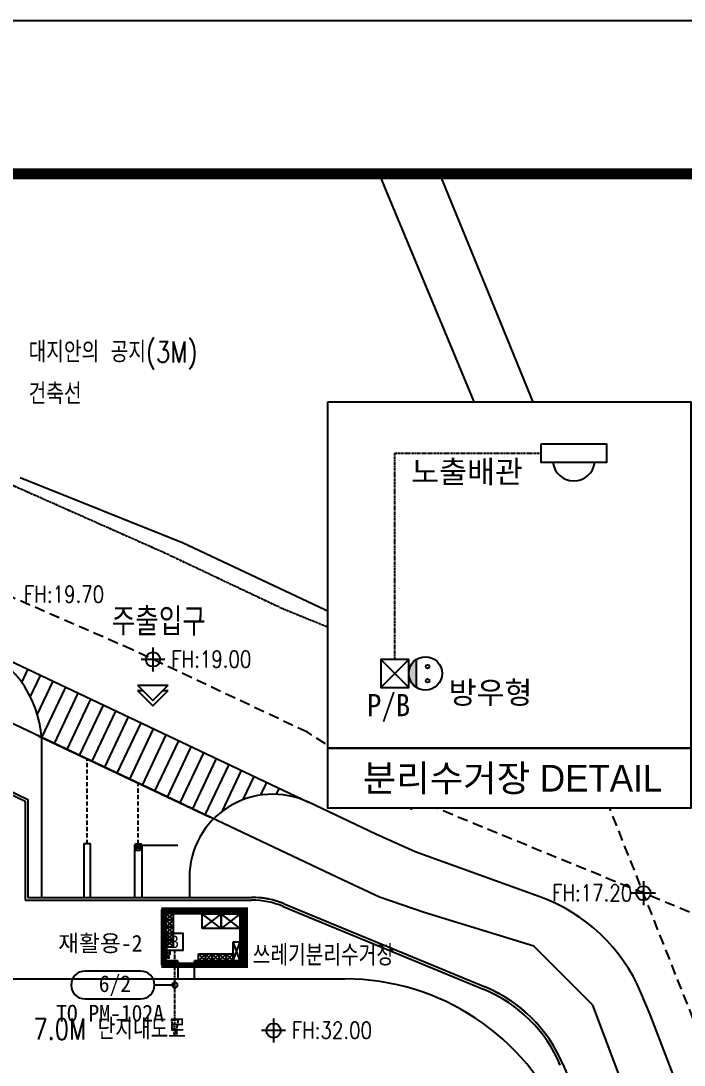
# Model space of a CAD drawing. Header units: millimetres. Extents: x 1145859089 to 1147511753, y -1047484727 to -1047247487.
# Drawn here: x 1147004242 to 1147051947, y -1047322594 to -1047247487 of the extents above; entities that cross this region are included whole.
import ezdxf
from ezdxf.enums import TextEntityAlignment as Align
from ezdxf.xclip import XClip

# ---------------------------------------------------------------- set-up
doc = ezdxf.new("R2010")
doc.units = ezdxf.units.MM
doc.header["$LTSCALE"] = 100
doc.header["$MEASUREMENT"] = 0
doc.header["$XCLIPFRAME"] = 2
doc.set_wipeout_variables(frame=1)
for name, pattern in [('CENTERX2', [4, 2.5, -0.5, 0.5, -0.5]), ('DASHEDX2', [1.5, 1, -0.5]), ('PHANTOMX2', [5, 2.5, -0.5, 0.5, -0.5, 0.5, -0.5]), ('단지배치도$0$HID', [2.3, 1.5, -0.8]), ('단지배치도$0$PHANTOM', [2.5, 1.25, -0.25, 0.25, -0.25, 0.25, -0.25])]:
    doc.linetypes.add(name, pattern=pattern)
doc.layers.get('0').update_dxf_attribs({"linetype": 'CONTINUOUS'})
doc.layers.get('Defpoints').update_dxf_attribs({"linetype": 'CONTINUOUS'})
for name, color, linetype in [('0-BLOCK', 2, 'CONTINUOUS'), ('0-T(틀)', 161, 'CONTINUOUS'), ('1-PNL-NAME', 2, 'CONTINUOUS'), ('1-부하이름', 7, 'CONTINUOUS'), ('1-전등', 2, 'CONTINUOUS'), ('1-전열', 2, 'CONTINUOUS'), ('ha', 254, 'CONTINUOUS'), ('L-지중매입', 3, 'CENTERX2'), ('L-천정노출', 4, 'PHANTOMX2'), ('NOTE', 7, 'CONTINUOUS'), ('SHEET', 7, 'CONTINUOUS'), ('SHEET$0$BDR', 4, 'CONTINUOUS'), ('SHEET$0$sheet', 3, 'CONTINUOUS'), ('TEXT', 7, 'CONTINUOUS'), ('TEXT-기호', 2, 'CONTINUOUS'), ('XREF', 135, 'CONTINUOUS'), ('단지배치도$0$S240910', 33, 'CONTINUOUS'), ('단지배치도$0$W240910', 135, 'CONTINUOUS')]:
    doc.layers.add(name, color=color, linetype=linetype)
doc.styles.add('단지배치도$0$WS1', font='romans.shx', dxfattribs={"width": 0.8, "bigfont": 'whgtxt.shx'})
doc.styles.add('돋움체', font='DotumChe.ttf')
doc.styles.add('세종기술단', font='H2HDRM_1.TTF')

# ---------------------------------------------------------------- blocks, each defined once
blk = doc.blocks.new('SHEET$0$zw$653F')
at = {"layer": 'Defpoints', "color": 0}
blk.add_lwpolyline([(826.33, 0), (0, 0), (0, -593.1), (826.33, -593.1)], close=True, dxfattribs=at)
at = {"layer": 'SHEET$0$sheet', "const_width": 2}
blk.add_lwpolyline([(27.5, -27.5), (813.83, -27.5), (813.83, -579), (27.5, -579)], close=True, dxfattribs=at)
blk = doc.blocks.new('SHEET$0$미소건축시트')
blk.add_blockref('SHEET$0$zw$653F', (0, 593.1))
blk = doc.blocks.new('SHEET')
at = {"layer": 'SHEET$0$BDR', "xscale": 100, "yscale": 100, "zscale": 100}
blk.add_blockref('SHEET$0$미소건축시트', (1200122, -1758265), dxfattribs=at)
blk = doc.blocks.new('단지배치도$0$zw$9902')
at = {"layer": '단지배치도$0$W240910', "ltscale": 10}
for p, q in [((108760, 102818), (103006, 116902)), ((100024, 113466), (100712, 111810)), ((100712, 111810), (104855, 101845)), ((115054, 87413), (108760, 102818)), ((104855, 101845), (110051, 89349)), ((86169, 86325), (74441, 91006)), ((110051, 89349), (116078, 74852)), ((118870, 78074), (115054, 87413)), ((98752, 80406), (86169, 86325)), ((104128, 75444), (98752, 80406)), ((125410, 79117), (121629, 77039)), ((121629, 77039), (118870, 78074)), ((109229, 72321), (104128, 75444)), ((116078, 74852), (109229, 72321)), ((85796, 55970), (85796, 54970)), ((86996, 54970), (86996, 55970))]:
    blk.add_line(p, q, dxfattribs=at)
at = {"layer": '단지배치도$0$W240910', "linetype": '단지배치도$0$PHANTOM'}
for p, q in [((84896, 85585), (73536, 90631)), ((93273, 81620), (84896, 85585)), ((93550, 81507), (93273, 81620)), ((95358, 80767), (93550, 81507)), ((97197, 80012), (95358, 80767)), ((98107, 79229), (97197, 80012)), ((103279, 74781), (98107, 79229)), ((119599, 76131), (116078, 74852)), ((123752, 66477), (119599, 76131)), ((104047, 73968), (103279, 74781)), ((116078, 74852), (109229, 72321)), ((106394, 72913), (104047, 73968)), ((108715, 72109), (106394, 72913)), ((109229, 72321), (108715, 72109))]:
    blk.add_line(p, q, dxfattribs=at)
at = {"layer": '단지배치도$0$W240910', "linetype": '단지배치도$0$HID', "ltscale": 5}
for p, q in [((82534, 78649), (70975, 83687)), ((95109, 72714), (82534, 78649)), ((127521, 40333), (114137, 74135)), ((102209, 68150), (95109, 72714)), ((126846, 58038), (102209, 68150))]:
    blk.add_line(p, q, dxfattribs=at)
at = {"layer": '단지배치도$0$W240910'}
for p, q in [((97690, 62074), (57289, 81207)), ((51105, 79190, 1673713), (74800, 67762, 1673713)), ((51151, 79390, 1673713), (75000, 67888, 1673713)), ((84004, 78812), (84004, 77098)), ((84861, 77955), (83147, 77955)), ((82901, 76113), (84004, 75010)), ((82901, 76113), (85107, 76113)), ((84004, 75010), (85107, 76113)), ((82901, 75721), (83293, 75721)), ((82901, 75721), (84004, 74618)), ((84004, 74618), (85107, 75721)), ((84715, 75721), (85107, 75721)), ((76020, 60840), (76020, 71697)), ((102566, 68861), (102566, 67146)), ((74800, 67762, 1673713), (74800, 60640, 1673713)), ((75000, 67888, 1673713), (75000, 60840, 1673713)), ((100036, 65390), (95188, 67685)), ((103424, 68004), (101709, 68004)), ((102873, 64116), (100036, 65390)), ((79020, 64637), (79020, 60840)), ((79470, 64687), (79070, 64687)), ((79520, 60840), (79520, 64637)), ((82700, 60840), (82700, 64637)), ((82750, 64687), (83150, 64687)), ((82803, 64605), (85801, 64605)), ((82950, 64605), (82950, 64535)), ((83200, 64637), (83200, 60840)), ((83118, 64535), (82783, 64535)), ((82783, 64535), (82783, 64240)), ((83118, 64388), (82783, 64388)), ((82783, 64240), (83118, 64240)), ((83118, 64240), (83118, 64535)), ((111840, 60876), (102873, 64116)), ((86621, 62268), (86620, 60840)), ((100290, 60856), (97690, 62074)), ((119281, 62001), (119281, 60286)), ((75000, 60840, 1673713), (88435, 60840, 1673713)), ((78760, 60840, 0), (86621, 60840, 0)), ((103511, 59745), (100290, 60856)), ((120138, 61143), (118424, 61143)), ((74800, 60640, 1673713), (91101, 60640, 1673713)), ((84651, 55970), (84651, 59970)), ((84651, 59970), (90551, 59970)), ((84931, 59825), (84771, 59825)), ((84771, 59825), (84771, 59715)), ((84771, 59715), (84813, 59715)), ((84928, 59822), (84774, 59822)), ((84774, 59822), (84774, 59718)), ((84774, 59718), (84810, 59718)), ((84801, 59745), (84801, 59795)), ((84801, 59795), (84901, 59795)), ((84901, 59745), (84801, 59745)), ((84804, 59748), (84804, 59792)), ((84804, 59792), (84898, 59792)), ((84898, 59792), (84804, 59748)), ((84804, 59792), (84898, 59748)), ((84898, 59748), (84804, 59748)), ((84810, 59718), (84810, 59745)), ((84810, 59745), (84841, 59745)), ((84813, 59715), (84813, 59742)), ((84813, 59742), (84838, 59742)), ((84816, 58898), (84816, 59742)), ((84816, 59742), (84836, 59742)), ((84836, 59742), (84836, 58898)), ((84838, 59742), (84838, 59715)), ((84838, 59715), (84931, 59715)), ((84841, 59745), (84841, 59718)), ((84841, 59718), (84928, 59718)), ((84898, 59792), (84898, 59748)), ((84901, 59795), (84901, 59745)), ((84901, 59755), (84901, 59786)), ((84901, 59786), (84928, 59786)), ((84928, 59755), (84901, 59755)), ((84904, 59758), (84904, 59783)), ((84904, 59783), (84931, 59783)), ((84904, 59760), (84904, 59780)), ((84904, 59780), (85923, 59780)), ((85923, 59760), (84904, 59760)), ((84931, 59758), (84904, 59758)), ((84928, 59786), (84928, 59822)), ((84928, 59718), (84928, 59755)), ((84931, 59783), (84931, 59825)), ((84931, 59715), (84931, 59758)), ((90271, 59665), (84931, 59665)), ((84931, 59665), (84931, 56275)), ((85481, 59665), (84931, 59665)), ((84931, 59665), (84931, 59190)), ((84931, 59190), (85481, 59665)), ((84931, 59665), (85481, 59190)), ((85481, 59190), (85481, 59665)), ((86006, 59825), (85896, 59825)), ((85896, 59825), (85896, 59783)), ((85896, 59783), (85923, 59783)), ((85923, 59758), (85896, 59758)), ((85896, 59758), (85896, 59715)), ((85896, 59715), (86006, 59715)), ((86003, 59822), (85899, 59822)), ((85899, 59822), (85899, 59786)), ((85899, 59786), (85926, 59786)), ((85926, 59755), (85899, 59755)), ((85899, 59755), (85899, 59718)), ((85899, 59718), (86003, 59718)), ((85923, 59783), (85923, 59758)), ((85923, 59780), (85923, 59760)), ((85976, 59795), (85926, 59795)), ((85926, 59795), (85926, 59745)), ((85926, 59786), (85926, 59755)), ((85926, 59745), (85976, 59745)), ((85973, 59793), (85928, 59793)), ((85928, 59793), (85928, 59747)), ((85973, 59747), (85928, 59793)), ((85928, 59747), (85973, 59793)), ((85928, 59747), (85973, 59747)), ((85973, 59747), (85973, 59793)), ((85976, 59745), (85976, 59795)), ((85976, 59755), (85976, 59786)), ((85976, 59786), (86003, 59786)), ((86003, 59755), (85976, 59755)), ((85979, 59783), (86006, 59783)), ((85979, 59758), (85979, 59783)), ((85979, 59760), (85979, 59780)), ((85979, 59780), (87023, 59780)), ((87023, 59760), (85979, 59760)), ((86006, 59758), (85979, 59758)), ((86003, 59786), (86003, 59822)), ((86003, 59718), (86003, 59755)), ((86006, 59783), (86006, 59825)), ((86006, 59715), (86006, 59758)), ((87106, 59825), (86996, 59825)), ((86996, 59825), (86996, 59783)), ((86996, 59783), (87023, 59783)), ((87023, 59758), (86996, 59758)), ((86996, 59758), (86996, 59715)), ((86996, 59715), (87106, 59715)), ((87103, 59822), (86999, 59822)), ((86999, 59822), (86999, 59786)), ((86999, 59786), (87026, 59786)), ((87026, 59755), (86999, 59755)), ((86999, 59755), (86999, 59718)), ((86999, 59718), (87103, 59718)), ((87023, 59783), (87023, 59758)), ((87023, 59780), (87023, 59760)), ((87076, 59795), (87026, 59795)), ((87026, 59795), (87026, 59745)), ((87026, 59786), (87026, 59755)), ((87026, 59745), (87076, 59745)), ((87073, 59793), (87028, 59793)), ((87028, 59793), (87028, 59747)), ((87073, 59747), (87028, 59793)), ((87028, 59747), (87073, 59793)), ((87028, 59747), (87073, 59747)), ((87073, 59747), (87073, 59793)), ((87076, 59745), (87076, 59795)), ((87076, 59755), (87076, 59786)), ((87076, 59786), (87103, 59786)), ((87103, 59755), (87076, 59755)), ((87079, 59783), (87106, 59783)), ((87079, 59758), (87079, 59783)), ((87079, 59760), (87079, 59780)), ((87079, 59780), (88123, 59780)), ((88123, 59760), (87079, 59760)), ((87106, 59758), (87079, 59758)), ((87103, 59786), (87103, 59822)), ((87103, 59718), (87103, 59755)), ((87106, 59783), (87106, 59825)), ((87106, 59715), (87106, 59758)), ((87551, 58595), (87551, 59665)), ((87551, 59665), (88911, 59665)), ((88206, 59825), (88096, 59825)), ((88096, 59825), (88096, 59783)), ((88096, 59783), (88123, 59783)), ((88123, 59758), (88096, 59758)), ((88096, 59758), (88096, 59715)), ((88096, 59715), (88206, 59715)), ((88203, 59822), (88099, 59822)), ((88099, 59822), (88099, 59786)), ((88099, 59786), (88126, 59786)), ((88126, 59755), (88099, 59755)), ((88099, 59755), (88099, 59718)), ((88099, 59718), (88203, 59718)), ((88123, 59783), (88123, 59758)), ((88123, 59780), (88123, 59760)), ((88176, 59795), (88126, 59795)), ((88126, 59795), (88126, 59745)), ((88126, 59786), (88126, 59755)), ((88126, 59745), (88176, 59745)), ((88173, 59793), (88128, 59793)), ((88128, 59793), (88128, 59747)), ((88173, 59747), (88128, 59793)), ((88128, 59747), (88173, 59793)), ((88128, 59747), (88173, 59747)), ((88173, 59747), (88173, 59793)), ((88176, 59745), (88176, 59795)), ((88176, 59755), (88176, 59786)), ((88176, 59786), (88203, 59786)), ((88203, 59755), (88176, 59755)), ((88179, 59783), (88206, 59783)), ((88179, 59758), (88179, 59783)), ((88179, 59760), (88179, 59780)), ((88179, 59780), (89223, 59780)), ((89223, 59760), (88179, 59760)), ((88206, 59758), (88179, 59758)), ((88203, 59786), (88203, 59822)), ((88203, 59718), (88203, 59755)), ((88206, 59783), (88206, 59825)), ((88206, 59715), (88206, 59758)), ((88911, 59665), (88911, 58595)), ((88911, 58595), (88911, 59665)), ((88911, 59665), (90271, 59665)), ((89306, 59825), (89196, 59825)), ((89196, 59825), (89196, 59783)), ((89196, 59783), (89223, 59783)), ((89223, 59758), (89196, 59758)), ((89196, 59758), (89196, 59715)), ((89196, 59715), (89306, 59715)), ((89303, 59822), (89199, 59822)), ((89199, 59822), (89199, 59786)), ((89199, 59786), (89226, 59786)), ((89226, 59755), (89199, 59755)), ((89199, 59755), (89199, 59718)), ((89199, 59718), (89303, 59718)), ((89223, 59783), (89223, 59758)), ((89223, 59780), (89223, 59760)), ((89276, 59795), (89226, 59795)), ((89226, 59795), (89226, 59745)), ((89226, 59786), (89226, 59755)), ((89226, 59745), (89276, 59745)), ((89273, 59793), (89228, 59793)), ((89228, 59793), (89228, 59747)), ((89273, 59747), (89228, 59793)), ((89228, 59747), (89273, 59793)), ((89228, 59747), (89273, 59747)), ((89273, 59747), (89273, 59793)), ((89276, 59745), (89276, 59795)), ((89276, 59755), (89276, 59786)), ((89276, 59786), (89303, 59786)), ((89303, 59755), (89276, 59755)), ((89279, 59783), (89306, 59783)), ((89279, 59758), (89279, 59783)), ((89279, 59760), (89279, 59780)), ((89279, 59780), (90293, 59780)), ((90293, 59760), (89279, 59760)), ((89306, 59758), (89279, 59758)), ((89303, 59786), (89303, 59822)), ((89303, 59718), (89303, 59755)), ((89306, 59783), (89306, 59825)), ((89306, 59715), (89306, 59758)), ((90271, 59783), (90271, 59825)), ((90271, 59825), (90431, 59825)), ((90298, 59783), (90271, 59783)), ((90271, 59715), (90271, 59758)), ((90271, 59758), (90298, 59758)), ((90363, 59715), (90271, 59715)), ((90271, 56275), (90271, 59665)), ((90271, 59665), (90271, 58595)), ((90428, 59822), (90274, 59822)), ((90274, 59822), (90274, 59786)), ((90274, 59786), (90301, 59786)), ((90301, 59755), (90274, 59755)), ((90274, 59755), (90274, 59718)), ((90274, 59718), (90360, 59718)), ((90293, 59780), (90293, 59760)), ((90298, 59758), (90298, 59783)), ((90401, 59795), (90301, 59795)), ((90301, 59795), (90301, 59745)), ((90301, 59786), (90301, 59755)), ((90301, 59745), (90401, 59745)), ((90398, 59792), (90304, 59792)), ((90304, 59792), (90304, 59748)), ((90304, 59792), (90398, 59748)), ((90398, 59792), (90304, 59748)), ((90304, 59748), (90398, 59748)), ((90360, 59718), (90360, 59745)), ((90360, 59745), (90391, 59745)), ((90388, 59742), (90363, 59742)), ((90363, 59742), (90363, 59715)), ((90366, 58898), (90366, 59742)), ((90366, 59742), (90386, 59742)), ((90386, 59742), (90386, 58898)), ((90388, 59715), (90388, 59742)), ((90431, 59715), (90388, 59715)), ((90391, 59745), (90391, 59718)), ((90391, 59718), (90428, 59718)), ((90398, 59748), (90398, 59792)), ((90401, 59745), (90401, 59795)), ((90428, 59718), (90428, 59822)), ((90431, 59825), (90431, 59715)), ((90551, 59970), (90551, 55970)), ((111393, 57329), (103511, 59745)), ((84813, 58925), (84771, 58925)), ((84771, 58925), (84771, 58815)), ((84771, 58815), (84813, 58815)), ((84810, 58922), (84774, 58922)), ((84774, 58922), (84774, 58818)), ((84774, 58818), (84810, 58818)), ((84801, 58895), (84801, 58845)), ((84851, 58895), (84801, 58895)), ((84801, 58845), (84851, 58845)), ((84803, 58893), (84803, 58847)), ((84848, 58893), (84803, 58893)), ((84848, 58893), (84803, 58847)), ((84848, 58847), (84803, 58893)), ((84803, 58847), (84848, 58847)), ((84810, 58895), (84810, 58922)), ((84841, 58895), (84810, 58895)), ((84810, 58818), (84810, 58845)), ((84810, 58845), (84841, 58845)), ((84813, 58898), (84813, 58925)), ((84838, 58898), (84813, 58898)), ((84813, 58815), (84813, 58842)), ((84813, 58842), (84838, 58842)), ((84836, 58898), (84816, 58898)), ((84816, 57998), (84816, 58842)), ((84816, 58842), (84836, 58842)), ((84836, 58842), (84836, 57998)), ((84881, 58925), (84838, 58925)), ((84838, 58925), (84838, 58898)), ((84838, 58842), (84838, 58815)), ((84838, 58815), (84881, 58815)), ((84878, 58922), (84841, 58922)), ((84841, 58922), (84841, 58895)), ((84841, 58845), (84841, 58818)), ((84841, 58818), (84878, 58818)), ((84848, 58847), (84848, 58893)), ((84851, 58845), (84851, 58895)), ((84878, 58818), (84878, 58922)), ((84881, 58815), (84881, 58925)), ((85481, 59190), (84931, 59190)), ((84931, 59190), (84931, 58715)), ((84931, 59190), (85481, 59190)), ((85481, 58715), (84931, 59190)), ((85481, 59190), (84931, 58715)), ((85481, 58715), (84931, 58715)), ((84931, 58715), (84931, 58240)), ((84931, 58715), (85481, 58715)), ((84931, 58240), (85481, 58715)), ((84931, 58715), (85481, 58240)), ((85481, 58715), (85481, 59190)), ((85481, 58240), (85481, 58715)), ((88911, 58595), (87551, 58595)), ((90271, 58595), (88911, 58595)), ((90363, 58925), (90321, 58925)), ((90321, 58925), (90321, 58815)), ((90321, 58815), (90363, 58815)), ((90360, 58922), (90324, 58922)), ((90324, 58922), (90324, 58818)), ((90324, 58818), (90360, 58818)), ((90351, 58895), (90351, 58845)), ((90401, 58895), (90351, 58895)), ((90351, 58845), (90401, 58845)), ((90353, 58893), (90353, 58847)), ((90398, 58893), (90353, 58893)), ((90398, 58893), (90353, 58847)), ((90398, 58847), (90353, 58893)), ((90353, 58847), (90398, 58847)), ((90360, 58895), (90360, 58922)), ((90391, 58895), (90360, 58895)), ((90360, 58818), (90360, 58845)), ((90360, 58845), (90391, 58845)), ((90363, 58898), (90363, 58925)), ((90388, 58898), (90363, 58898)), ((90363, 58815), (90363, 58842)), ((90363, 58842), (90388, 58842)), ((90386, 58898), (90366, 58898)), ((90366, 57998), (90366, 58842)), ((90366, 58842), (90386, 58842)), ((90386, 58842), (90386, 57998)), ((90431, 58925), (90388, 58925)), ((90388, 58925), (90388, 58898)), ((90388, 58842), (90388, 58815)), ((90388, 58815), (90431, 58815)), ((90428, 58922), (90391, 58922)), ((90391, 58922), (90391, 58895)), ((90391, 58845), (90391, 58818)), ((90391, 58818), (90428, 58818)), ((90398, 58847), (90398, 58893)), ((90401, 58845), (90401, 58895)), ((90428, 58818), (90428, 58922)), ((90431, 58815), (90431, 58925)), ((84813, 58025), (84771, 58025)), ((84771, 58025), (84771, 57915)), ((84771, 57915), (84813, 57915)), ((84810, 58022), (84774, 58022)), ((84774, 58022), (84774, 57918)), ((84774, 57918), (84810, 57918)), ((84801, 57995), (84801, 57945)), ((84851, 57995), (84801, 57995)), ((84801, 57945), (84851, 57945)), ((84803, 57993), (84803, 57947)), ((84848, 57993), (84803, 57993)), ((84848, 57993), (84803, 57947)), ((84848, 57947), (84803, 57993)), ((84803, 57947), (84848, 57947)), ((84810, 57995), (84810, 58022)), ((84841, 57995), (84810, 57995)), ((84810, 57918), (84810, 57945)), ((84810, 57945), (84841, 57945)), ((84813, 57998), (84813, 58025)), ((84838, 57998), (84813, 57998)), ((84813, 57915), (84813, 57942)), ((84813, 57942), (84838, 57942)), ((84836, 57998), (84816, 57998)), ((84816, 57098), (84816, 57942)), ((84816, 57942), (84836, 57942)), ((84836, 57942), (84836, 57098)), ((84881, 58025), (84838, 58025)), ((84838, 58025), (84838, 57998)), ((84838, 57942), (84838, 57915)), ((84838, 57915), (84881, 57915)), ((84878, 58022), (84841, 58022)), ((84841, 58022), (84841, 57995)), ((84841, 57945), (84841, 57918)), ((84841, 57918), (84878, 57918)), ((84848, 57947), (84848, 57993)), ((84851, 57945), (84851, 57995)), ((84878, 57918), (84878, 58022)), ((84881, 57915), (84881, 58025)), ((84931, 58240), (85481, 58240)), ((85481, 58240), (84931, 58240)), ((84931, 58240), (84931, 57765)), ((85481, 57765), (84931, 58240)), ((85481, 58240), (84931, 57765)), ((85481, 57765), (85481, 58240)), ((90363, 58025), (90321, 58025)), ((90321, 58025), (90321, 57915)), ((90321, 57915), (90363, 57915)), ((90360, 58022), (90324, 58022)), ((90324, 58022), (90324, 57918)), ((90324, 57918), (90360, 57918)), ((90351, 57995), (90351, 57945)), ((90401, 57995), (90351, 57995)), ((90351, 57945), (90401, 57945)), ((90353, 57993), (90353, 57947)), ((90398, 57993), (90353, 57993)), ((90398, 57993), (90353, 57947)), ((90398, 57947), (90353, 57993)), ((90353, 57947), (90398, 57947)), ((90360, 57995), (90360, 58022)), ((90391, 57995), (90360, 57995)), ((90360, 57918), (90360, 57945)), ((90360, 57945), (90391, 57945)), ((90363, 57998), (90363, 58025)), ((90388, 57998), (90363, 57998)), ((90363, 57915), (90363, 57942)), ((90363, 57942), (90388, 57942)), ((90386, 57998), (90366, 57998)), ((90366, 57098), (90366, 57942)), ((90366, 57942), (90386, 57942)), ((90386, 57942), (90386, 57098)), ((90431, 58025), (90388, 58025)), ((90388, 58025), (90388, 57998)), ((90388, 57942), (90388, 57915)), ((90388, 57915), (90431, 57915)), ((90428, 58022), (90391, 58022)), ((90391, 58022), (90391, 57995)), ((90391, 57945), (90391, 57918)), ((90391, 57918), (90428, 57918)), ((90398, 57947), (90398, 57993)), ((90401, 57945), (90401, 57995)), ((90428, 57918), (90428, 58022)), ((90431, 57915), (90431, 58025)), ((84813, 57125), (84771, 57125)), ((84771, 57125), (84771, 57015)), ((84810, 57122), (84774, 57122)), ((84774, 57122), (84774, 57018)), ((84801, 57095), (84801, 57045)), ((84851, 57095), (84801, 57095)), ((84803, 57093), (84803, 57047)), ((84848, 57093), (84803, 57093)), ((84848, 57093), (84803, 57047)), ((84848, 57047), (84803, 57093)), ((84810, 57095), (84810, 57122)), ((84841, 57095), (84810, 57095)), ((84813, 57098), (84813, 57125)), ((84838, 57098), (84813, 57098)), ((84881, 57125), (84838, 57125)), ((84838, 57125), (84838, 57098)), ((84878, 57122), (84841, 57122)), ((84841, 57122), (84841, 57095)), ((84848, 57047), (84848, 57093)), ((84851, 57045), (84851, 57095)), ((84878, 57018), (84878, 57122)), ((84881, 57015), (84881, 57125)), ((84931, 57765), (85481, 57765)), ((85481, 57765), (84931, 57765)), ((84931, 57765), (84931, 57290)), ((84931, 57290), (85481, 57765)), ((84931, 57765), (85481, 57290)), ((84931, 57290), (85481, 57290)), ((85481, 57290), (85481, 57765)), ((89771, 56275), (89771, 57635)), ((89771, 57635), (90271, 57635)), ((90271, 57635), (90271, 56275)), ((90363, 57125), (90321, 57125)), ((90321, 57125), (90321, 57015)), ((90360, 57122), (90324, 57122)), ((90324, 57122), (90324, 57018)), ((90351, 57095), (90351, 57045)), ((90401, 57095), (90351, 57095)), ((90353, 57093), (90353, 57047)), ((90398, 57093), (90353, 57093)), ((90398, 57093), (90353, 57047)), ((90398, 57047), (90353, 57093)), ((90360, 57095), (90360, 57122)), ((90391, 57095), (90360, 57095)), ((90363, 57098), (90363, 57125)), ((90388, 57098), (90363, 57098)), ((90431, 57125), (90388, 57125)), ((90388, 57125), (90388, 57098)), ((90428, 57122), (90391, 57122)), ((90391, 57122), (90391, 57095)), ((90398, 57047), (90398, 57093)), ((90401, 57045), (90401, 57095)), ((90428, 57018), (90428, 57122)), ((90431, 57015), (90431, 57125)), ((115643, 53087), (111393, 57329)), ((84771, 57015), (84813, 57015)), ((84774, 57018), (84810, 57018)), ((84801, 57045), (84851, 57045)), ((84803, 57047), (84848, 57047)), ((84810, 57018), (84810, 57045)), ((84810, 57045), (84841, 57045)), ((84813, 57015), (84813, 57042)), ((84813, 57042), (84838, 57042)), ((84816, 56198), (84816, 57042)), ((84836, 57042), (84836, 56198)), ((84838, 57042), (84838, 57015)), ((84838, 57015), (84881, 57015)), ((84841, 57045), (84841, 57018)), ((84841, 57018), (84878, 57018)), ((84931, 56824), (84931, 56854)), ((84931, 56854), (84981, 56854)), ((84981, 56824), (84931, 56824)), ((84931, 56505), (84931, 56535)), ((84931, 56535), (84981, 56535)), ((84981, 56505), (84931, 56505)), ((84981, 56854), (84981, 56879)), ((84981, 56879), (85001, 56879)), ((84981, 56799), (84981, 56824)), ((85001, 56799), (84981, 56799)), ((84981, 56535), (84981, 56560)), ((84981, 56560), (85001, 56560)), ((84981, 56480), (84981, 56505)), ((85001, 56480), (84981, 56480)), ((85001, 56879), (85001, 56854)), ((85001, 56854), (85016, 56854)), ((85016, 56824), (85001, 56824)), ((85001, 56824), (85001, 56799)), ((85001, 56560), (85001, 56535)), ((85001, 56535), (85016, 56535)), ((85016, 56505), (85001, 56505)), ((85001, 56505), (85001, 56480)), ((85016, 56854), (85016, 56824)), ((85016, 56535), (85016, 56505)), ((85016, 56520), (85216, 56520)), ((85116, 56420), (85116, 56620)), ((87271, 56275), (87271, 56775)), ((87271, 56775), (87771, 56775)), ((87271, 56275), (87771, 56775)), ((87771, 56275), (87271, 56775)), ((87771, 56775), (87771, 56275)), ((87771, 56275), (87771, 56775)), ((87771, 56775), (88271, 56775)), ((87771, 56775), (88271, 56275)), ((88271, 56775), (87771, 56275)), ((88271, 56775), (88271, 56275)), ((88271, 56275), (88271, 56775)), ((88271, 56775), (88771, 56775)), ((88271, 56275), (88771, 56775)), ((88771, 56275), (88271, 56775)), ((88771, 56775), (88771, 56275)), ((88771, 56275), (88771, 56775)), ((88771, 56775), (89271, 56775)), ((88771, 56775), (89271, 56275)), ((89271, 56775), (88771, 56275)), ((89271, 56775), (89271, 56275)), ((89271, 56275), (89271, 56775)), ((89271, 56775), (89771, 56775)), ((89271, 56275), (89771, 56775)), ((89771, 56275), (89271, 56775)), ((89771, 56775), (89771, 56275)), ((90321, 57015), (90363, 57015)), ((90324, 57018), (90360, 57018)), ((90351, 57045), (90401, 57045)), ((90353, 57047), (90398, 57047)), ((90360, 57018), (90360, 57045)), ((90360, 57045), (90391, 57045)), ((90363, 57015), (90363, 57042)), ((90363, 57042), (90388, 57042)), ((90366, 56198), (90366, 57042)), ((90386, 57042), (90386, 56198)), ((90388, 57042), (90388, 57015)), ((90388, 57015), (90431, 57015)), ((90391, 57045), (90391, 57018)), ((90391, 57018), (90428, 57018)), ((90551, 55970), (84651, 55970)), ((84771, 56115), (84771, 56225)), ((84771, 56225), (84813, 56225)), ((84931, 56115), (84771, 56115)), ((84774, 56118), (84774, 56222)), ((84774, 56222), (84810, 56222)), ((84928, 56118), (84774, 56118)), ((84901, 56195), (84801, 56195)), ((84801, 56195), (84801, 56145)), ((84801, 56145), (84901, 56145)), ((84898, 56192), (84804, 56192)), ((84804, 56192), (84804, 56148)), ((84898, 56148), (84804, 56192)), ((84804, 56148), (84898, 56192)), ((84804, 56148), (84898, 56148)), ((84810, 56222), (84810, 56195)), ((84810, 56195), (84841, 56195)), ((84813, 56225), (84813, 56198)), ((84813, 56198), (84838, 56198)), ((84836, 56198), (84816, 56198)), ((84838, 56198), (84838, 56225)), ((84838, 56225), (84931, 56225)), ((84841, 56195), (84841, 56222)), ((84841, 56222), (84928, 56222)), ((84898, 56148), (84898, 56192)), ((84901, 56145), (84901, 56195)), ((84928, 56186), (84901, 56186)), ((84901, 56186), (84901, 56155)), ((84901, 56155), (84928, 56155)), ((84931, 56183), (84904, 56183)), ((84904, 56183), (84904, 56158)), ((84904, 56180), (84904, 56160)), ((85713, 56180), (84904, 56180)), ((84904, 56160), (85713, 56160)), ((84904, 56158), (84931, 56158)), ((84928, 56222), (84928, 56186)), ((84928, 56155), (84928, 56118)), ((85796, 56275), (84931, 56275)), ((84931, 56225), (84931, 56183)), ((84931, 56158), (84931, 56115)), ((85686, 56183), (85686, 56225)), ((85686, 56225), (85796, 56225)), ((85713, 56183), (85686, 56183)), ((85686, 56115), (85686, 56158)), ((85686, 56158), (85713, 56158)), ((85796, 56115), (85686, 56115)), ((85689, 56186), (85689, 56222)), ((85689, 56222), (85793, 56222)), ((85716, 56186), (85689, 56186)), ((85689, 56118), (85689, 56155)), ((85689, 56155), (85716, 56155)), ((85793, 56118), (85689, 56118)), ((85713, 56158), (85713, 56183)), ((85713, 56160), (85713, 56180)), ((85716, 56145), (85716, 56195)), ((85716, 56195), (85766, 56195)), ((85716, 56155), (85716, 56186)), ((85766, 56145), (85716, 56145)), ((85718, 56147), (85718, 56193)), ((85718, 56193), (85763, 56193)), ((85763, 56193), (85718, 56147)), ((85718, 56193), (85763, 56147)), ((85763, 56147), (85718, 56147)), ((85763, 56193), (85763, 56147)), ((85766, 56195), (85766, 56145)), ((85793, 56222), (85793, 56186)), ((85793, 56186), (85793, 56155)), ((85793, 56155), (85793, 56118)), ((85796, 56225), (85796, 56275)), ((85796, 56225), (85796, 56183)), ((85796, 56183), (85796, 56158)), ((85796, 56158), (85796, 56115)), ((85796, 56115), (85796, 55970)), ((90271, 56275), (86996, 56275)), ((86996, 56225), (86996, 56275)), ((86996, 56183), (86996, 56225)), ((86996, 56225), (87106, 56225)), ((86996, 56158), (86996, 56183)), ((86996, 56115), (86996, 56158)), ((87106, 56115), (86996, 56115)), ((86996, 56115), (86996, 55970)), ((86999, 56186), (86999, 56222)), ((86999, 56222), (87103, 56222)), ((86999, 56155), (86999, 56186)), ((86999, 56118), (86999, 56155)), ((87103, 56118), (86999, 56118)), ((87026, 56145), (87026, 56195)), ((87026, 56195), (87076, 56195)), ((87076, 56145), (87026, 56145)), ((87028, 56147), (87028, 56193)), ((87028, 56193), (87073, 56193)), ((87073, 56193), (87028, 56147)), ((87028, 56193), (87073, 56147)), ((87073, 56147), (87028, 56147)), ((87073, 56193), (87073, 56147)), ((87076, 56195), (87076, 56145)), ((87103, 56186), (87076, 56186)), ((87076, 56186), (87076, 56155)), ((87076, 56155), (87103, 56155)), ((87106, 56183), (87079, 56183)), ((87079, 56183), (87079, 56158)), ((87079, 56180), (87079, 56160)), ((88123, 56180), (87079, 56180)), ((87079, 56160), (88123, 56160)), ((87079, 56158), (87106, 56158)), ((87103, 56222), (87103, 56186)), ((87103, 56155), (87103, 56118)), ((87106, 56225), (87106, 56183)), ((87106, 56158), (87106, 56115)), ((87771, 56275), (87271, 56275)), ((88271, 56275), (87771, 56275)), ((88096, 56183), (88096, 56225)), ((88096, 56225), (88206, 56225)), ((88123, 56183), (88096, 56183)), ((88096, 56115), (88096, 56158)), ((88096, 56158), (88123, 56158)), ((88206, 56115), (88096, 56115)), ((88099, 56186), (88099, 56222)), ((88099, 56222), (88203, 56222)), ((88126, 56186), (88099, 56186)), ((88099, 56118), (88099, 56155)), ((88099, 56155), (88126, 56155)), ((88203, 56118), (88099, 56118)), ((88123, 56158), (88123, 56183)), ((88123, 56160), (88123, 56180)), ((88126, 56145), (88126, 56195)), ((88126, 56195), (88176, 56195)), ((88126, 56155), (88126, 56186)), ((88176, 56145), (88126, 56145)), ((88128, 56147), (88128, 56193)), ((88128, 56193), (88173, 56193)), ((88173, 56193), (88128, 56147)), ((88128, 56193), (88173, 56147)), ((88173, 56147), (88128, 56147)), ((88173, 56193), (88173, 56147)), ((88176, 56195), (88176, 56145)), ((88203, 56186), (88176, 56186)), ((88176, 56186), (88176, 56155)), ((88176, 56155), (88203, 56155)), ((88206, 56183), (88179, 56183)), ((88179, 56183), (88179, 56158)), ((88179, 56180), (88179, 56160)), ((89223, 56180), (88179, 56180)), ((88179, 56160), (89223, 56160)), ((88179, 56158), (88206, 56158)), ((88203, 56222), (88203, 56186)), ((88203, 56155), (88203, 56118)), ((88206, 56225), (88206, 56183)), ((88206, 56158), (88206, 56115)), ((88771, 56275), (88271, 56275)), ((89271, 56275), (88771, 56275)), ((89196, 56183), (89196, 56225)), ((89196, 56225), (89306, 56225)), ((89223, 56183), (89196, 56183)), ((89196, 56115), (89196, 56158)), ((89196, 56158), (89223, 56158)), ((89306, 56115), (89196, 56115)), ((89199, 56186), (89199, 56222)), ((89199, 56222), (89303, 56222)), ((89226, 56186), (89199, 56186)), ((89199, 56118), (89199, 56155)), ((89199, 56155), (89226, 56155)), ((89303, 56118), (89199, 56118)), ((89223, 56158), (89223, 56183)), ((89223, 56160), (89223, 56180)), ((89226, 56145), (89226, 56195)), ((89226, 56195), (89276, 56195)), ((89226, 56155), (89226, 56186)), ((89276, 56145), (89226, 56145)), ((89228, 56147), (89228, 56193)), ((89228, 56193), (89273, 56193)), ((89273, 56193), (89228, 56147)), ((89228, 56193), (89273, 56147)), ((89273, 56147), (89228, 56147)), ((89771, 56275), (89271, 56275)), ((89273, 56193), (89273, 56147)), ((89276, 56195), (89276, 56145)), ((89303, 56186), (89276, 56186)), ((89276, 56186), (89276, 56155)), ((89276, 56155), (89303, 56155)), ((89306, 56183), (89279, 56183)), ((89279, 56183), (89279, 56158)), ((89279, 56180), (89279, 56160)), ((90293, 56180), (89279, 56180)), ((89279, 56160), (90293, 56160)), ((89279, 56158), (89306, 56158)), ((89303, 56222), (89303, 56186)), ((89303, 56155), (89303, 56118)), ((89306, 56225), (89306, 56183)), ((89306, 56158), (89306, 56115)), ((90271, 56275), (89771, 56275)), ((90363, 56225), (90271, 56225)), ((90271, 56225), (90271, 56183)), ((90271, 56183), (90298, 56183)), ((90298, 56158), (90271, 56158)), ((90271, 56158), (90271, 56115)), ((90271, 56115), (90431, 56115)), ((90274, 56186), (90274, 56222)), ((90274, 56222), (90360, 56222)), ((90301, 56186), (90274, 56186)), ((90274, 56118), (90274, 56155)), ((90274, 56155), (90301, 56155)), ((90428, 56118), (90274, 56118)), ((90293, 56160), (90293, 56180)), ((90298, 56183), (90298, 56158)), ((90301, 56195), (90401, 56195)), ((90301, 56145), (90301, 56195)), ((90301, 56155), (90301, 56186)), ((90401, 56145), (90301, 56145)), ((90304, 56192), (90398, 56192)), ((90304, 56148), (90304, 56192)), ((90304, 56148), (90398, 56192)), ((90398, 56148), (90304, 56192)), ((90398, 56148), (90304, 56148)), ((90360, 56222), (90360, 56195)), ((90360, 56195), (90391, 56195)), ((90363, 56198), (90363, 56225)), ((90388, 56198), (90363, 56198)), ((90386, 56198), (90366, 56198)), ((90388, 56225), (90388, 56198)), ((90431, 56225), (90388, 56225)), ((90391, 56222), (90428, 56222)), ((90391, 56195), (90391, 56222)), ((90398, 56192), (90398, 56148)), ((90401, 56195), (90401, 56145)), ((90428, 56222), (90428, 56118)), ((90431, 56115), (90431, 56225)), ((57040, 54970, 0), (97826, 54970, 0)), ((58520, 54970), (97826, 54970)), ((119776, 52409), (119102, 53998)), ((121763, 36893), (115643, 53087)), ((92677, 52118), (92677, 50404)), ((125221, 38260), (119776, 52409)), ((93534, 51261), (91820, 51261))]:
    blk.add_line(p, q, dxfattribs=at)
at = {"layer": '단지배치도$0$W240910', "linetype": 'Continuous', "ltscale": 0.2}
for p, q in [((71435, 78931), (95180, 67689)), ((74565, 76289), (75014, 77237)), ((75180, 75252), (75917, 76809)), ((75682, 73974), (76821, 76381)), ((76013, 72338), (77725, 75953)), ((76917, 71910), (78629, 75525)), ((77821, 71482), (79533, 75097)), ((78725, 71054), (80436, 74669)), ((79629, 70626), (81340, 74241)), ((80532, 70198), (82244, 73814)), ((81436, 69770), (83148, 73386)), ((82340, 69342), (84052, 72958)), ((75751, 72462), (88122, 66605)), ((83244, 68915), (84956, 72530)), ((84148, 68487), (85859, 72102)), ((85052, 68059), (86763, 71674)), ((85955, 67631), (87667, 71246)), ((86859, 67203), (88571, 70818)), ((87763, 66775), (89475, 70390)), ((89004, 67060), (90378, 69962)), ((90500, 67882), (91282, 69534)), ((91759, 68205), (92186, 69106)), ((92892, 68260), (93090, 68679))]:
    blk.add_line(p, q, dxfattribs=at)
at = {"layer": '단지배치도$0$W240910', "linetype": '단지배치도$0$HID', "ltscale": 2}
for p, q in [((79270, 64687), (79270, 70796)), ((82950, 64687), (82950, 69054))]:
    blk.add_line(p, q, dxfattribs=at)
at = {"layer": '단지배치도$0$W240910', "ltscale": 5}
for p, q in [((82950, 60840, 0), (91101, 60840, 0)), ((93375, 60188, 0), (107821, 54211, 0)), ((93452, 60373, 0), (107897, 54396, 0)), ((113478, 48853, 0), (117937, 38274, 0))]:
    blk.add_line(p, q, dxfattribs=at)
at = {"layer": '단지배치도$0$W240910', "linetype": 'Continuous'}
for p, q in [((88911, 59665), (87551, 58595)), ((88911, 58595), (87551, 59665)), ((90271, 59665), (88911, 58595)), ((90271, 58595), (88911, 59665)), ((90271, 56275), (89771, 57635)), ((89771, 56275), (90271, 57635))]:
    blk.add_line(p, q, dxfattribs=at)
at = {"layer": '단지배치도$0$W240910'}
for centre, radius in [((84004, 77955), 514), ((102566, 68004), 514), ((119281, 61143), 514), ((85073, 56840), 15), ((85116, 56520), 50), ((92677, 51261), 514)]:
    blk.add_circle(centre, radius, dxfattribs=at)
for centre, radius, start, end in [((68020, 71697), 8000, 0.00002, 64.6645), ((92621, 62262), 6000, 64.6645, 179.94176), ((79070, 64637), 50, 90, 180), ((79470, 64637), 50, 0, 90), ((82750, 64637), 50, 90, 180), ((83150, 64637), 50, 0, 90), ((107593, 49120), 12500, 22.96903, 70.13562), ((85120, 56839), 189, 159.01149, 180), ((85120, 56839), 189, 180, 200.98851), ((85106, 56845), 174, 137.19493, 159.01149), ((85106, 56834), 174, 200.98851, 222.80507), ((85120, 56839), 169, 159.01149, 180), ((85120, 56839), 169, 180, 200.98851), ((85106, 56845), 154, 137.19493, 159.01149), ((85106, 56834), 154, 200.98851, 222.80507), ((85097, 56853), 161, 114.09565, 137.19493), ((85097, 56825), 161, 222.80507, 245.90435), ((85097, 56853), 141, 114.09565, 137.19493), ((85097, 56825), 141, 222.80507, 245.90435), ((85079, 56866), 143, 85.19839, 109.62826), ((85091, 56812), 147, 245.90435, 270), ((85091, 56866), 127, 90, 114.09565), ((85091, 56812), 127, 245.90435, 270), ((85103, 56866), 143, 70.37174, 94.80161), ((85091, 56866), 127, 65.90435, 90), ((85091, 56812), 127, 270, 294.09565), ((85091, 56812), 147, 270, 294.09565), ((85085, 56853), 141, 42.80507, 65.90435), ((85085, 56825), 141, 294.09565, 317.19493), ((85085, 56853), 161, 42.80507, 65.90435), ((85085, 56825), 161, 294.09565, 317.19493), ((85076, 56845), 154, 20.98851, 42.80507), ((85076, 56834), 154, 317.19493, 339.01149), ((85076, 56845), 174, 20.98851, 42.80507), ((85076, 56834), 174, 317.19493, 339.01149), ((85061, 56839), 169, 0, 20.98851), ((85061, 56839), 169, 339.01149, 360), ((85061, 56839), 189, 0, 20.98851), ((85061, 56839), 189, 339.01149, 360), ((97826, 37970, 0), 17000, 22.85729, 90)]:
    blk.add_arc(centre, radius, start, end, dxfattribs=at)
at = {"layer": '단지배치도$0$W240910', "linetype": '단지배치도$0$HID', "ltscale": 5}
for centre, radius, start, end in [((91101, 54690), 6150, 67.52335, 90.02249), ((103941, 44832), 10350, 22.85729, 67.52335)]:
    blk.add_arc(centre, radius, start, end, dxfattribs=at)
at = {"layer": '단지배치도$0$W240910', "ltscale": 5}
for centre, radius, start, end in [((91101, 54690, 0), 6150, 67.52337, 90), ((91101, 54690, 0), 5950, 67.52337, 90), ((103941, 44832, 0), 10150, 22.85729, 67.52335), ((103941, 44832, 0), 10350, 22.85729, 67.52335)]:
    blk.add_arc(centre, radius, start, end, dxfattribs=at)
at = {"layer": '단지배치도$0$S240910', "style": '단지배치도$0$WS1', "width": 0.8}
for s, height, p in [('대지안의 공지(3M)', 1500, (75058, 99316)), ('건축선', 1500, (75058, 96317)), ('FH:19.70', 1200, (74728, 82043)), ('FH:19.00', 1200, (85322, 77373)), ('FH:17.70', 1200, (103884, 67421)), ('FH:17.20', 1200, (112711, 60561)), ('쓰레기분리수거장', 1500, (91185, 55924)), ('7.0M 단지내도로', 1500, (75392, 50622)), ('FH:32.00', 1200, (93995, 50679))]:
    blk.add_text(s, height=height, dxfattribs=at).set_placement(p)
blk.add_text('주출입구', height=2000, dxfattribs=at).set_placement((84421, 79670), align=Align.CENTER)
blk = doc.blocks.new('단지배치도')
blk.add_blockref('단지배치도$0$zw$9902', (141034, 142437))
blk = doc.blocks.new('A$C02FC3A59')
at = {"layer": '1-전열', "linetype": 'Continuous', "ltscale": 2}
h = blk.add_hatch(color=256, dxfattribs=at)
edge = h.paths.add_edge_path()
edge.add_line((0.27, 0.71), (2.94, 0.71))
edge.add_arc((1.6, 1.6), 1.6, 213.749, 326.251, ccw=False)
at = {"layer": '1-전열', "linetype": 'Continuous'}
blk.add_line((0.27, 0.71), (2.94, 0.71), dxfattribs=at)
blk.add_lwpolyline([(0.27, 0.71), (2.94, 0.71, -0.534522)], format="xyb", close=True, dxfattribs=at)
at = {"layer": '1-전열'}
for centre, radius in [((1.6, 1.6), 1.6), ((0.95, 1.81), 0.178), ((2.31, 1.81), 0.178)]:
    blk.add_circle(centre, radius, dxfattribs=at)
blk = doc.blocks.new('zw$DA18')
blk.add_wipeout([(0, 0), (32626, 0), (32626, -36531), (0, -36571)]).dxf.layer = 'L-지중매입'
at = {"layer": '0-BLOCK'}
for p, q in [((4762, -23176), (7262, -25676)), ((7262, -23176), (4762, -25676))]:
    blk.add_line(p, q, dxfattribs=at)
blk.add_lwpolyline([(7262, -23176), (4762, -23176), (4762, -25676), (7262, -25676)], close=True, dxfattribs=at)
at = {"layer": '0-T(틀)'}
for points in [[(0, 0), (32626, 0), (32626, -31155), (0, -31155)], [(0, -31155), (32626, -31155), (32626, -36531), (0, -36531)]]:
    blk.add_lwpolyline(points, close=True, dxfattribs=at)
at = {"layer": '1-전등'}
blk.add_lwpolyline([(19164, -3791), (25040, -3791), (25040, -5455), (19164, -5455)], close=True, dxfattribs=at)
blk.add_arc((22102, -5207), 1904, 187.47542, 352.52458, dxfattribs=at)
at = {"layer": 'L-천정노출'}
for p, q in [((6012, -23176), (6012, -4623)), ((6012, -4623), (19164, -4623))]:
    blk.add_line(p, q, dxfattribs=at)
at = {"layer": '1-전열', "linetype": 'Continuous', "ltscale": 2, "xscale": 934.5794392523366, "yscale": 934.5794392523366, "zscale": 934.5794392523366, "rotation": 270}
blk.add_blockref('A$C02FC3A59', (7262, -22926), dxfattribs=at)
at = {"layer": 'TEXT', "linetype": 'Continuous', "ltscale": 2, "style": '돋움체'}
for s, p in [('노출배관', (12500, -6267)), ('P/B', (5454, -27433))]:
    blk.add_text(s, height=2000, dxfattribs=at).set_placement(p, align=Align.MIDDLE)
blk.add_text('방우형', height=2000, dxfattribs=at).set_placement((14618, -26143), align=Align.MIDDLE_CENTER)
at = {"layer": 'TEXT', "style": '세종기술단'}
blk.add_text('분리수거장 DETAIL', height=2400, dxfattribs=at).set_placement((16586, -33819), align=Align.MIDDLE)
blk = doc.blocks.new('A$C564628D9')
at = {"layer": '0-BLOCK', "elevation": 0}
blk.add_lwpolyline([(0, 20), (1200, 20), (1200, 1220), (0, 1220)], close=True, dxfattribs=at)
at = {"layer": '0-BLOCK', "style": '돋움체'}
blk.add_text('B', height=900, dxfattribs=at).set_placement((600, 620), align=Align.MIDDLE)
blk = doc.blocks.new('A$C74673E56')
at = {"layer": 'TEXT-기호', "color": 6}
blk.add_line((0, 0), (0, 3.64), dxfattribs=at)
blk.add_circle((0, 0), 0.5, dxfattribs=at)

msp = doc.modelspace()

# ---------------------------------------------------------------- linework, layer by layer
at = {"layer": 'ha', "color": 6, "linetype": 'DASHEDX2', "const_width": 400, "elevation": 0}
msp.add_lwpolyline([(1147020384.94459, -1047315399.290058), (1147014534.94459, -1047315399.290058), (1147014534.94459, -1047311449.290058), (1147020384.94459, -1047311449.290058)], close=True, dxfattribs=at)
at = {"layer": 'L-지중매입'}
msp.add_line((1147015319.940379, -1047320544.329808, 0), (1147015319.940379, -1047314319.289528, 0), dxfattribs=at)
at = {"layer": 'L-지중매입', "elevation": 0}
msp.add_lwpolyline([(1147015559.929019, -1047319344.329808), (1147015319.940379, -1047320544.329808), (1147015079.95174, -1047319344.329808)], close=True, dxfattribs=at)
at = {"layer": 'TEXT-기호', "color": 6, "elevation": 0}
msp.add_lwpolyline([(1147012856.62708, -1047315834.309933), (1147008856.62708, -1047315834.309933, 1), (1147008856.62708, -1047317834.309933), (1147012856.62708, -1047317834.309933, 1)], format="xyb", close=True, dxfattribs=at)

# ---------------------------------------------------------------- block references
at = {"layer": '0-BLOCK'}
msp.add_blockref('A$C564628D9', (1147014704.942749, -1047314344.287687, 0), dxfattribs=at)
at = {"layer": 'SHEET', "linetype": 'Continuous', "ltscale": 2, "xscale": 4, "yscale": 4, "zscale": 4}
msp.add_blockref('SHEET', (1142050198.985571, -1040451665.300647), dxfattribs=at)
at = {"layer": 'TEXT-기호', "color": 0, "ltscale": 2, "xscale": -400, "yscale": 400, "zscale": 400, "rotation": 89.99999999999994}
msp.add_blockref('A$C74673E56', (1147015312.442485, -1047316834.309933, 0), dxfattribs=at)
at = {"layer": 'XREF'}
ref = msp.add_blockref('단지배치도', (1146788705.034274, -1047513806.462535), dxfattribs=at)
XClip(ref).set_block_clipping_path([(72982.4064819524, 34919.7593965298), (360382.4067475507, 255319.7593436697)])

# ---------------------------------------------------------------- texts
at = {"layer": '1-PNL-NAME', "linetype": 'Continuous', "ltscale": 2, "style": '돋움체'}
msp.add_text('재활용-2', height=1200, dxfattribs=at).set_placement((1147009953.608027, -1047313827.915611), align=Align.MIDDLE_CENTER)
at = {"layer": '1-부하이름', "linetype": 'Continuous', "ltscale": 2, "style": '돋움체'}
msp.add_text('TO.PM-102A', height=1200, dxfattribs=at).set_placement((1147010654.812024, -1047318858.683891), align=Align.MIDDLE_CENTER)
at = {"layer": 'TEXT-기호', "color": 6, "style": '돋움체'}
msp.add_text('6/2', height=1200, dxfattribs=at).set_placement((1147011007.715129, -1047316834.309933, 0), align=Align.MIDDLE)

# ---------------------------------------------------------------- next in the draw order: block references
at = {"layer": 'NOTE', "xscale": 0.7999999999999999, "yscale": 0.7999999999999999, "zscale": 0.7999999999999999}
msp.add_blockref('zw$DA18', (1147026331.227061, -1047274881.588341), dxfattribs=at)

doc.saveas('drawing.dxf')
